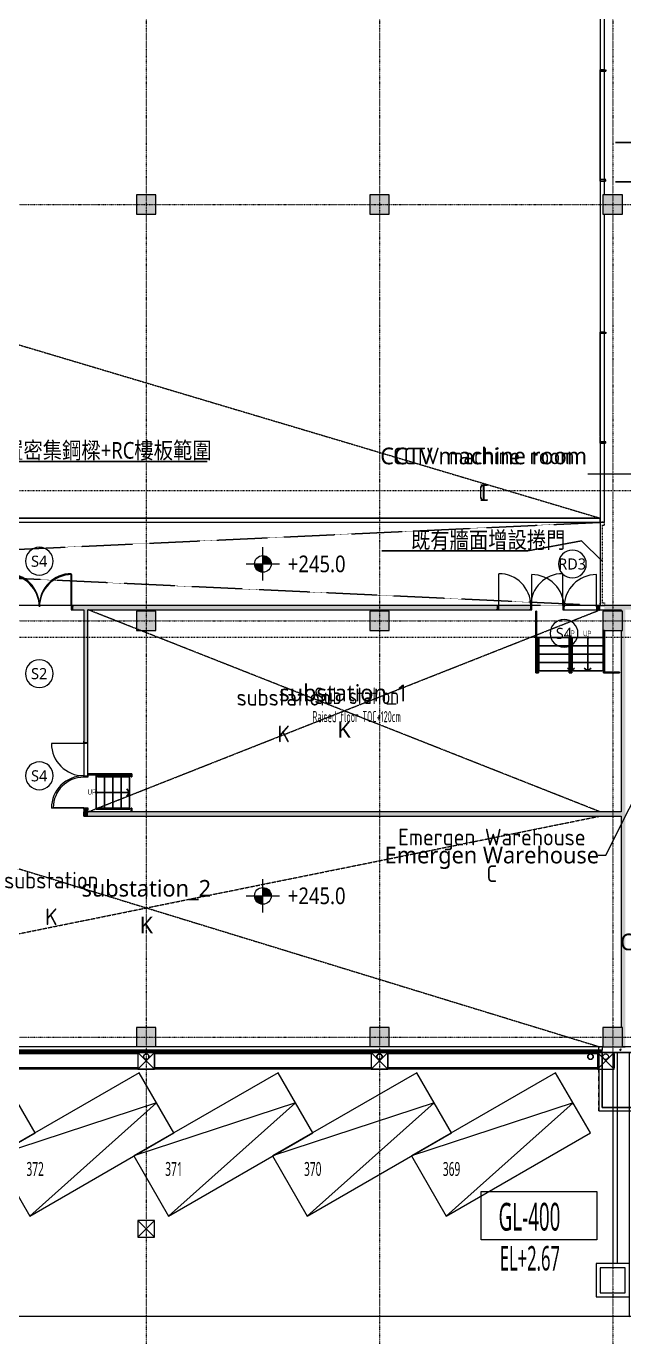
# Model space of a CAD drawing. Extents: x -76427 to 292734, y -42117 to 131250.
# Drawn here: x 222475 to 244000, y -10791 to 36422 of the extents above; entities that cross this region are included whole.
import ezdxf
from ezdxf.enums import TextEntityAlignment as Align

# ---------------------------------------------------------------- set-up
doc = ezdxf.new("R2010")
doc.units = 0
doc.header["$LTSCALE"] = 10
for name, pattern in [('H12PL1$0$CENTERK4', [0.3582, 0.3333, -0.0083, 0.0083, -0.0083]), ('H12PL1$0$DOTK1', [0.01, 0.005, -0.005]), ('H12PL1$0$HIDDEN', [0.4, 0.3, -0.1]), ('H12PL1$0$JJP_三點線', [0.9, 0.3, -0.15, 0, -0.15, 0, -0.15, 0, -0.15]), ('H12PL1$0$JJP_虛線(退縮線、投影線、地下室範圍、非屬本工程、圖面分區)', [0.45, 0.3, -0.15]), ('H12PL1$0$TAI_虛線', [5.644, 2.822, -2.822]), ('XFM7P10ICA$0$H12PL1$0$JJP_三點線', [0.9, 0.3, -0.15, 0, -0.15, 0, -0.15, 0, -0.15]), ('XFM7P10ICA$0$H12PL1$0$JJP_虛線(退縮線、投影線、地下室範圍、非屬本工程、圖面分區)', [0.45, 0.3, -0.15]), ('XFM7P10ICA$0$H12PL1$0$TAI_虛線', [5.644, 2.822, -2.822])]:
    doc.linetypes.add(name, pattern=pattern)
for name, color, linetype in [('H12PL1$0$A-OBJE-2D', 252, 'Continuous'), ('H12PL1$0$A-OBJE-MEP', 252, 'Continuous'), ('H12PL1$0$A-WALL-EX', 252, 'Continuous'), ('H12PL1$0$A-WALL-IN', 252, 'Continuous'), ('H12PL1$0$A-WALL-IN.200K', 252, 'Continuous'), ('H12PL1$0$A-ZONE', 252, 'Continuous'), ('H12PL1$0$Door', 252, 'Continuous'), ('H12PL1$0$L10_14_DRAN', 252, 'Continuous'), ('H12PL1$0$L10_14_KABE1', 252, 'Continuous'), ('H12PL1$0$L10_14_LEVEL', 252, 'Continuous'), ('H12PL1$0$L10_14_PKG', 252, 'Continuous'), ('H12PL1$0$L10_14_PKG-NN', 252, 'Continuous'), ('H12PL1$0$L10_14_SHIKICHI', 252, 'Continuous'), ('H12PL1$0$L10_14_SIKICHI', 252, 'Continuous'), ('H12PL1$0$L10_14_SUGATA3', 252, 'Continuous'), ('H12PL1$0$L10_14_SUGATAD', 252, 'Continuous'), ('H12PL1$0$L10_14_陰井', 252, 'Continuous'), ('H12PL1$0$S-COL', 252, 'Continuous'), ('H12PL1$0$S-GRID', 252, 'Continuous'), ('XFDP10$0$A-CR-TT2', 1, 'Continuous'), ('XFDP10$0$A-CR-TXT', 2, 'Continuous'), ('XFDP10$0$A-ST-txt (50K)', 1, 'Continuous'), ('XFDP10$0$A-STAIR (50K)', 2, 'Continuous'), ('XFM7P10ICA$0$H12PL1$0$A-CLNG', 252, 'Continuous'), ('XFM7P10ICA$0$H12PL1$0$A-OBJE-2D', 252, 'Continuous'), ('XFM7P10ICA$0$H12PL1$0$A-OBJE-MEP', 252, 'Continuous'), ('XFM7P10ICA$0$H12PL1$0$A-TEXT-修改說明', 252, 'Continuous'), ('XFM7P10ICA$0$H12PL1$0$A-WALL-EX', 252, 'Continuous'), ('XFM7P10ICA$0$H12PL1$0$A-WALL-IN', 252, 'Continuous'), ('XFM7P10ICA$0$H12PL1$0$A-ZONE', 252, 'Continuous'), ('XFM7P10ICA$0$H12PL1$0$D label', 252, 'Continuous'), ('XFM7P10ICA$0$H12PL1$0$Door', 252, 'Continuous'), ('XFM7P10ICA$0$H12PL1$0$Hattch', 252, 'Continuous'), ('XFM7P10ICA$0$H12PL1$0$L-ROAD', 252, 'Continuous'), ('XFM7P10ICA$0$H12PL1$0$S-COL', 252, 'Continuous'), ('XFM7P10ICA$0$H12PL1$0$S-GRID', 252, 'Continuous'), ('XFM7P10ICA$0$H12PL1$0$S-SLAB-SHOW', 252, 'Continuous'), ('XFM7P10ICA$0$XFDP15$0$A-CR-TT2', 1, 'Continuous'), ('XFM7P10ICA$0$XFDP15$0$A-CR-TXT', 2, 'Continuous'), ('XFM7P10ICA$0$XFDP15$0$A-ST-txt (50K)', 1, 'Continuous'), ('XFM7P10ICA$0$XFDP15$0$A-STAIR (50K)', 2, 'Continuous')]:
    doc.layers.add(name, color=color, linetype=linetype)
doc.styles.add('H12PL1$0$Standard', font='', dxfattribs={"width": 0.8})
doc.styles.add('XFDP10$0$AA-TXT', font='isocp.shx', dxfattribs={"width": 0.8, "bigfont": 'china.shx'})
doc.styles.add('XFM7P10ICA$0$H12PL1$0$dim-txt', font='isocp.shx', dxfattribs={"width": 0.7, "bigfont": 'chineset.shx'})
doc.styles.add('XFM7P10ICA$0$H12PL1$0$Standard', font='isocp.shx', dxfattribs={"bigfont": 'chineset.shx'})
doc.styles.add('XFM7P10ICA$0$XFDP15$0$AA-TXT', font='isocp.shx', dxfattribs={"width": 0.8, "bigfont": 'china.shx'})
doc.styles.get('H12PL1$0$Standard').set_extended_font_data('Microsoft JhengHei')
doc.dimstyles.new('XFM7P10ICA$0$H12PL1$0$ARCH-dim-200MM', dxfattribs={"dimscale": 200, "dimtxt": 0.3, "dimasz": 0.1, "dimexe": 0.1, "dimexo": 0.1, "dimgap": 0.05, "dimtad": 1, "dimdec": 0, "dimlfac": 10, "dimrnd": 0.5, "dimdsep": 46, "dimtxsty": 'XFM7P10ICA$0$H12PL1$0$dim-txt', "dimblk": 'XFM7P10ICA$0$H12PL1$0$_Dot', "dimcen": 2, "dimclrd": 256, "dimclre": 256, "dimclrt": 256, "dimadec": 0, "dimazin": 0, "dimtfac": 1, "dimtix": 1, "dimtmove": 2, "dimatfit": 3, "dimldrblk": 'XFM7P10ICA$0$H12PL1$0$_OBLIQUE', "dimfxl": 1, "dimtvp": 1, "dimtolj": 1, "dimarcsym": 0})

# ---------------------------------------------------------------- blocks, each defined once
blk = doc.blocks.new('XFM7P10ICA$0$H12PL1$0$_Dot')
blk = doc.blocks.new('XFM7P10ICA$0$H12PL1$0$_OBLIQUE')
at = {"color": 0, "linetype": 'ByBlock', "lineweight": -2}
blk.add_line((-0.5, -0.5), (0.5, 0.5), dxfattribs=at)
blk = doc.blocks.new('XFM7P10ICA$0$XFDP15')
at = {"layer": 'XFM7P10ICA$0$XFDP15$0$A-ST-txt (50K)'}
for p, q in [((242100, 14400, 0), (242100, 13200, 0)), ((242100, 13200, 0), (241971, 13297.7, 0)), ((242100, 13200, 0), (242229, 13297.7, 0)), ((225000, 8818.5, 0), (226200, 8818.5, 0)), ((226200, 8818.5, 0), (226102.3, 8947.5, 0)), ((226200, 8818.5, 0), (226102.3, 8689.5, 0))]:
    blk.add_line(p, q, dxfattribs=at)
for centre in [(242100, 14400, 0), (225000, 8818.5, 0)]:
    blk.add_circle(centre, 25, dxfattribs=at)
at = {"layer": 'XFM7P10ICA$0$XFDP15$0$A-STAIR (50K)'}
for p, q in [((240835, 13125, 0), (240835, 15350)), ((240860, 15350), (240835, 15350)), ((240860, 13150, 0), (240860, 15350)), ((240900, 13200, 0), (240900, 14400, 0)), ((240900, 14400, 0), (243300, 14400, 0)), ((240900, 13190, 0), (240900, 14360, 0)), ((240938, 14360, 0), (240900, 14360, 0)), ((240906.5, 13190, 0), (240906.5, 14360, 0)), ((240931.5, 13190, 0), (240931.5, 14360, 0)), ((240938, 14360, 0), (240938, 13190, 0)), ((243262, 14360, 0), (243262, 13190, 0)), ((243262, 14360, 0), (243300, 14360, 0)), ((243268.5, 13190, 0), (243268.5, 14360, 0)), ((243293.5, 13190, 0), (243293.5, 14360, 0)), ((243300, 14400, 0), (243300, 13200, 0)), ((243300, 13190, 0), (243300, 14360, 0)), ((240938, 14100, 0), (243262, 14100, 0)), ((240938, 13800, 0), (243262, 13800, 0)), ((240938, 13500, 0), (243262, 13500, 0)), ((240931.5, 13125, 0), (240835, 13125, 0)), ((240931.5, 13150, 0), (240860, 13150, 0)), ((240900, 13200, 0), (243300, 13200, 0)), ((240938, 13190, 0), (240900, 13190, 0)), ((240931.5, 13150, 0), (240931.5, 13125, 0)), ((243262, 13190, 0), (243300, 13190, 0)), ((243268.5, 13150, 0), (243850, 13150, 0)), ((243268.5, 13150, 0), (243268.5, 13125, 0)), ((243268.5, 13125, 0), (243850, 13125, 0)), ((243850, 13125, 0), (243850, 13150, 0)), ((226275, 9483.5, 0), (224711.3, 9483.5, 0)), ((224711.3, 9458.5, 0), (224711.3, 9483.5, 0)), ((226250, 9458.5, 0), (224711.3, 9458.5, 0)), ((226250, 9387, 0), (226250, 9458.5, 0)), ((226275, 9387, 0), (226275, 9483.5, 0)), ((226200, 9418.5, 0), (225000, 9418.5, 0)), ((225000, 9418.5, 0), (225000, 8218.5, 0)), ((226210, 9418.5, 0), (225040, 9418.5, 0)), ((225040, 9380.5, 0), (225040, 9418.5, 0)), ((226210, 9412, 0), (225040, 9412, 0)), ((226210, 9387, 0), (225040, 9387, 0)), ((225040, 9380.5, 0), (226210, 9380.5, 0)), ((225300, 9380.5, 0), (225300, 8256.5, 0)), ((225600, 9380.5, 0), (225600, 8256.5, 0)), ((225900, 9380.5, 0), (225900, 8256.5, 0)), ((226200, 9418.5, 0), (226200, 8218.5, 0)), ((226210, 9380.5, 0), (226210, 9418.5, 0)), ((226250, 9387, 0), (226275, 9387, 0)), ((225000, 8218.5, 0), (226200, 8218.5, 0)), ((225040, 8256.5, 0), (226210, 8256.5, 0)), ((225040, 8256.5, 0), (225040, 8218.5, 0)), ((226210, 8250, 0), (225040, 8250, 0)), ((226210, 8225, 0), (225040, 8225, 0)), ((226210, 8218.5, 0), (225040, 8218.5, 0)), ((226210, 8256.5, 0), (226210, 8218.5, 0)), ((226250, 8250, 0), (226250, 8138.5, 0)), ((226250, 8250, 0), (226275, 8250, 0)), ((226275, 8138.5, 0), (226250, 8138.5)), ((226275, 8250, 0), (226275, 8138.5, 0))]:
    blk.add_line(p, q, dxfattribs=at)
at = {"layer": 'XFM7P10ICA$0$XFDP15$0$A-CR-TT2', "style": 'XFM7P10ICA$0$XFDP15$0$AA-TXT', "width": 0.6}
blk.add_text('Raised floor TOC+120cm', height=400, dxfattribs=at).set_placement((234381.1, 11550.8), align=Align.MIDDLE)
at = {"layer": 'XFM7P10ICA$0$XFDP15$0$A-CR-TXT', "style": 'XFM7P10ICA$0$XFDP15$0$AA-TXT', "width": 0.8}
blk.add_text('Sub station', height=600, dxfattribs=at).set_placement((234381.1, 12300.8), align=Align.MIDDLE)
at = {"layer": 'XFM7P10ICA$0$XFDP15$0$A-ST-txt (50K)', "style": 'XFM7P10ICA$0$XFDP15$0$AA-TXT', "width": 0.8}
for p in [(242083.8, 14555.7, 0), (224844.3, 8834.7, 0)]:
    blk.add_text('UP', height=200, dxfattribs=at).set_placement(p, align=Align.MIDDLE)
blk = doc.blocks.new('XFDP10')
at = {"layer": 'XFDP10$0$A-ST-txt (50K)'}
for p, q in [((242700, 14400, 0), (242700, 13200, 0)), ((242700, 13200, 0), (242571, 13297.7, 0)), ((242700, 13200, 0), (242829, 13297.7, 0)), ((225000, 8818.5, 0), (226200, 8818.5, 0)), ((226200, 8818.5, 0), (226102.3, 8947.5, 0)), ((226200, 8818.5, 0), (226102.3, 8689.5, 0))]:
    blk.add_line(p, q, dxfattribs=at)
for centre in [(242700, 14400, 0), (225000, 8818.5, 0)]:
    blk.add_circle(centre, 25, dxfattribs=at)
at = {"layer": 'XFDP10$0$A-STAIR (50K)'}
for p, q in [((243262, 14650), (243262, 13190, 0)), ((243262, 14650), (243300, 14650)), ((243268.5, 13190, 0), (243268.5, 14650)), ((243293.5, 13190, 0), (243293.5, 14650)), ((243300, 13190, 0), (243300, 14650)), ((242035, 13125, 0), (242035, 14423.8)), ((242060, 14423.8), (242035, 14423.8)), ((242060, 13150, 0), (242060, 14423.8)), ((242100, 14400, 0), (243300, 14400, 0)), ((242100, 13190, 0), (242100, 14400, 0)), ((242138, 14400, 0), (242100, 14400, 0)), ((242106.5, 13190, 0), (242106.5, 14400, 0)), ((242131.5, 13190, 0), (242131.5, 14400, 0)), ((242138, 14400, 0), (242138, 13190, 0)), ((243300, 14400, 0), (243300, 13200, 0)), ((242138, 14100, 0), (243262, 14100, 0)), ((242138, 13800, 0), (243262, 13800, 0)), ((242138, 13500, 0), (243262, 13500, 0)), ((242131.5, 13125, 0), (242035, 13125, 0)), ((242131.5, 13150, 0), (242060, 13150, 0)), ((242100, 13200, 0), (243300, 13200, 0)), ((242138, 13190, 0), (242100, 13190, 0)), ((242131.5, 13150, 0), (242131.5, 13125, 0)), ((243262, 13190, 0), (243300, 13190, 0)), ((243268.5, 13150, 0), (243850, 13150, 0)), ((243268.5, 13150, 0), (243268.5, 13125, 0)), ((243268.5, 13125, 0), (243850, 13125, 0)), ((243850, 13125, 0), (243850, 13150, 0)), ((226275, 9483.5, 0), (224711.3, 9483.5, 0)), ((224711.3, 9458.5, 0), (224711.3, 9483.5, 0)), ((226250, 9458.5, 0), (224711.3, 9458.5, 0)), ((226250, 9387, 0), (226250, 9458.5, 0)), ((226275, 9387, 0), (226275, 9483.5, 0)), ((226200, 9418.5, 0), (225000, 9418.5, 0)), ((225000, 9418.5, 0), (225000, 8218.5, 0)), ((226210, 9418.5, 0), (225040, 9418.5, 0)), ((225040, 9380.5, 0), (225040, 9418.5, 0)), ((226210, 9412, 0), (225040, 9412, 0)), ((226210, 9387, 0), (225040, 9387, 0)), ((225040, 9380.5, 0), (226210, 9380.5, 0)), ((225300, 9380.5, 0), (225300, 8256.5, 0)), ((225600, 9380.5, 0), (225600, 8256.5, 0)), ((225900, 9380.5, 0), (225900, 8256.5, 0)), ((226200, 9418.5, 0), (226200, 8218.5, 0)), ((226210, 9380.5, 0), (226210, 9418.5, 0)), ((226250, 9387, 0), (226275, 9387, 0)), ((225000, 8218.5, 0), (226200, 8218.5, 0)), ((225040, 8256.5, 0), (226210, 8256.5, 0)), ((225040, 8256.5, 0), (225040, 8218.5, 0)), ((226210, 8250, 0), (225040, 8250, 0)), ((226210, 8225, 0), (225040, 8225, 0)), ((226210, 8218.5, 0), (225040, 8218.5, 0)), ((226210, 8256.5, 0), (226210, 8218.5, 0)), ((226250, 8250, 0), (226250, 8138.5, 0)), ((226250, 8250, 0), (226275, 8250, 0)), ((226275, 8138.5, 0), (226250, 8138.5)), ((226275, 8250, 0), (226275, 8138.5, 0))]:
    blk.add_line(p, q, dxfattribs=at)
at = {"layer": 'XFDP10$0$A-CR-TT2', "style": 'XFDP10$0$AA-TXT', "width": 0.6}
blk.add_text('Raised floor TOC+120cm', height=400, dxfattribs=at).set_placement((234381.1, 11550.8), align=Align.MIDDLE)
at = {"layer": 'XFDP10$0$A-CR-TXT', "style": 'XFDP10$0$AA-TXT', "width": 0.8}
blk.add_text('Sub station', height=600, dxfattribs=at).set_placement((234381.1, 12300.8), align=Align.MIDDLE)
at = {"layer": 'XFDP10$0$A-ST-txt (50K)', "style": 'XFDP10$0$AA-TXT', "width": 0.8}
for p in [(242683.8, 14543.3, 0), (224844.3, 8834.7, 0)]:
    blk.add_text('UP', height=200, dxfattribs=at).set_placement(p, align=Align.MIDDLE)
blk = doc.blocks.new('H12PL1')
at = {"layer": 'H12PL1$0$A-OBJE-2D', "linetype": 'H12PL1$0$HIDDEN', "lineweight": 0}
for p, q in [((17650, 85950), (243150, 18700)), ((178450, 18550), (243150, 18550)), ((178450, 15550), (243150, 18550)), ((243150, 15550), (178450, 18550)), ((243150, 18550), (243150, 15550)), ((243150, 15550), (178450, 15550)), ((224700, 8118.48), (243150, 15400)), ((243150, 8118.48), (224700, 15400)), ((202050, 12250), (243150, -350)), ((202050, -350), (243150, 7968.48))]:
    blk.add_line(p, q, dxfattribs=at)
at = {"layer": 'H12PL1$0$A-OBJE-2D', "lineweight": 0}
for points in [[(167600, 15550), (167600, 18700), (243150, 18700)], [(167750, 15550), (167750, 18550), (243150, 18550)]]:
    blk.add_lwpolyline(points, dxfattribs=at)
at = {"layer": 'H12PL1$0$A-OBJE-MEP', "lineweight": 0, "flags": 128}
for points in [[(226895, -700, 1), (226705, -700, 1)], [(235295, -700, 1), (235105, -700, 1)], [(242895, -700, 1), (242705, -700, 1)]]:
    blk.add_lwpolyline(points, format="xyb", close=True, dxfattribs=at)
at = {"layer": 'H12PL1$0$A-OBJE-MEP', "lineweight": 0}
for centre in [(226800, -700), (235200, -700), (242800, -700)]:
    blk.add_circle(centre, 100, dxfattribs=at)
at = {"layer": 'H12PL1$0$A-WALL-EX', "lineweight": 0}
for p, q in [((243100, -465), (185050, -465)), ((243220, -465), (243128, -465)), ((243100, -500), (243220, -500)), ((243100, -500), (243220, -500))]:
    blk.add_line(p, q, dxfattribs=at)
at = {"layer": 'H12PL1$0$A-WALL-EX', "linetype": 'H12PL1$0$JJP_虛線(退縮線、投影線、地下室範圍、非屬本工程、圖面分區)', "lineweight": 0}
for p, q in [((243100, -465), (243100, -2530)), ((243220, -500), (243220, -465)), ((243100, -2530), (243100, -2650)), ((243100, -2650), (243220, -2650)), ((243220, -2650), (263780, -2650))]:
    blk.add_line(p, q, dxfattribs=at)
at = {"layer": 'H12PL1$0$A-WALL-EX', "lineweight": 0, "flags": 128}
for points in [[(243100, -350), (185050, -350)], [(243250, -350), (243100, -350)], [(243100, -550), (243100, -350)], [(243100, -465), (243100, -350)], [(243220, -350), (243220, -465)], [(247650, -350), (243950, -350)], [(185050, -500), (243100, -500)], [(185050, -500), (243100, -500)], [(185050, -500), (243100, -500)], [(185050, -500), (243100, -500)], [(185050, -500), (243100, -500)], [(185050, -500), (243100, -500)], [(185050, -500), (243100, -500)], [(185050, -500), (243100, -500)], [(243100, -550), (247650, -550)]]:
    blk.add_lwpolyline(points, dxfattribs=at)
at = {"layer": 'H12PL1$0$A-WALL-EX', "linetype": 'H12PL1$0$JJP_虛線(退縮線、投影線、地下室範圍、非屬本工程、圖面分區)', "lineweight": 0, "flags": 128}
for points in [[(243099.97, -465), (243100, -465)], [(243099.97, -465), (243099.97, -2650)], [(243100, -465), (243220, -465)], [(243100, -465), (243220, -465)], [(243220, -2530), (243220, -465)], [(243220, -2530), (243220, -465)], [(243100, -500), (243100, -2530)], [(243099.97, -2650.03), (243099.97, -2650)], [(243099.97, -2650.03), (263900, -2650.03)], [(243100, -2650), (243100, -2530)], [(243100, -2650), (263780, -2650)], [(263780, -2530), (243220, -2530)], [(263780, -2530), (243220, -2530)]]:
    blk.add_lwpolyline(points, dxfattribs=at)
at = {"layer": 'H12PL1$0$A-WALL-IN', "lineweight": 0}
for p, q in [((243300, 34845), (243150, 34845)), ((243300, 30845), (243150, 30845)), ((243300, 25400), (243150, 25400)), ((243300, 21400), (243150, 21400)), ((243150, 18550), (243300, 18550)), ((224150, 15550), (224193, 15550)), ((224150, 15400), (224150, 15550)), ((224150, 15400), (224193, 15400)), ((239450, 15550), (239407, 15550)), ((239450, 15400), (239407, 15400)), ((239450, 15400), (239450, 15550)), ((241850, 15550), (241893, 15550)), ((241850, 15400), (241850, 15550)), ((241850, 15400), (241893, 15400)), ((243150, 15550), (243300, 15550)), ((243150, 15400), (243225, 15400)), ((224550, 9418.48), (224700, 9418.48)), ((224550, 8218.48), (224700, 8218.48))]:
    blk.add_line(p, q, dxfattribs=at)
at = {"layer": 'H12PL1$0$A-WALL-IN', "lineweight": 0, "flags": 128}
for points in [[(243300, 34845), (243300, 42900)], [(243150, 37225), (243150, 34845)], [(243150, 30845), (243150, 25400)], [(243300, 30350), (243300, 30845)], [(243300, 25400), (243300, 29650)], [(243150, 21400), (243150, 18550)], [(243300, 18550), (243300, 21400)], [(239450, 15550), (224150, 15550)], [(224150, 15400), (224550, 15400)], [(224550, 15400), (224550, 9418.48)], [(224700, 9418.48), (224700, 15400)], [(224700, 15400), (239450, 15400)], [(243150, 15550), (241850, 15550)], [(241850, 15400), (243225, 15400)], [(243225, 15400), (243900, 15400)], [(244550, 15550), (243300, 15550)], [(243900, 15400), (243900, 15350)], [(243900, 14650), (243900, 8118.48)], [(224550, 8218.48), (224550, 8118.48)], [(224550, 7968.48), (224550, 8118.48)], [(224700, 8118.48), (224700, 8218.48)], [(243900, 8118.48), (224700, 8118.48)], [(224550, 7968.48), (243900, 7968.48)], [(243900, 7968.48), (243900, 7175)], [(243900, 7175), (243900, 7025)], [(243900, 7025), (243900, 350)], [(243950, -350), (244050, -350)]]:
    blk.add_lwpolyline(points, dxfattribs=at)
at = {"layer": 'H12PL1$0$A-WALL-IN.200K', "lineweight": 0, "flags": 128}
for points in [[(243150, 18700), (39500, 18700)], [(176575, 18550), (243150, 18550)], [(243150, 18550), (243150, 18700)]]:
    blk.add_lwpolyline(points, dxfattribs=at)
at = {"layer": 'H12PL1$0$A-ZONE', "lineweight": 0}
for p, q in [((242706.16, 20293.19), (248758.89, 20293.19)), ((243352.9, 6565.08), (245105.7, 10057.52)), ((243075.14, 6565.08), (243352.9, 6565.08))]:
    blk.add_line(p, q, dxfattribs=at)
at = {"layer": 'H12PL1$0$Door', "linetype": 'H12PL1$0$JJP_虛線(退縮線、投影線、地下室範圍、非屬本工程、圖面分區)', "lineweight": 0}
for p, q in [((243150, 34795), (243150, 34845)), ((243150, 34845), (243350, 34845)), ((243150, 30845), (243150, 34845)), ((243350, 34795), (243150, 34795)), ((243300, 30845), (243300, 34845)), ((243350, 34845), (243350, 34795)), ((243350, 30895), (243150, 30895)), ((243150, 30895), (243150, 30845)), ((243150, 30845), (243350, 30845)), ((243350, 30845), (243350, 30895)), ((243150, 25350), (243150, 25400)), ((243150, 25400), (243350, 25400)), ((243150, 21400), (243150, 25400)), ((243350, 25350), (243150, 25350)), ((243300, 21400), (243300, 25400)), ((243350, 25400), (243350, 25350)), ((243350, 21450), (243150, 21450)), ((243150, 21450), (243150, 21400)), ((243150, 21400), (243350, 21400)), ((243350, 21400), (243350, 21450))]:
    blk.add_line(p, q, dxfattribs=at)
at = {"layer": 'H12PL1$0$Door', "linetype": 'H12PL1$0$TAI_虛線', "lineweight": 0}
for p, q in [((243150, 18550), (243150, 18450)), ((243300, 18550), (243150, 18550)), ((243150, 18450), (243300, 18450)), ((243225, 18450), (243225, 15650)), ((243300, 18450), (243300, 18550)), ((243150, 15550), (243150, 15650)), ((243150, 15650), (243300, 15650)), ((243300, 15650), (243300, 15550)), ((243300, 15550), (243150, 15550))]:
    blk.add_line(p, q, dxfattribs=at)
at = {"layer": 'H12PL1$0$Door', "lineweight": 0}
for p, q in [((224100, 15550), (224100, 16700)), ((239500, 15550), (239500, 16700)), ((241800, 15550), (241800, 16700)), ((224150, 15550), (224100, 15550)), ((224100, 15550), (224100, 15400)), ((224100, 15400), (224150, 15400)), ((224150, 15400), (224150, 15550)), ((224150, 15400), (224150, 15550)), ((224150, 15400), (224150, 15550)), ((224150, 15550), (224193, 15550)), ((224150, 15550), (224193, 15550)), ((224150, 15400), (224193, 15400)), ((224150, 15400), (224193, 15400)), ((239450, 15550), (239407, 15550)), ((239450, 15550), (239407, 15550)), ((239450, 15400), (239407, 15400)), ((239450, 15400), (239407, 15400)), ((239500, 15550), (239450, 15550)), ((239450, 15550), (239450, 15400)), ((239450, 15400), (239450, 15550)), ((239450, 15400), (239450, 15550)), ((239450, 15400), (239500, 15400)), ((239500, 15400), (239500, 15550)), ((241850, 15550), (241800, 15550)), ((241800, 15550), (241800, 15400)), ((241800, 15400), (241850, 15400)), ((241850, 15400), (241850, 15550)), ((241850, 15400), (241850, 15550)), ((241850, 15400), (241850, 15550)), ((241850, 15550), (241893, 15550)), ((241850, 15550), (241893, 15550)), ((241850, 15400), (241893, 15400)), ((241850, 15400), (241893, 15400)), ((224550, 9368.48), (224550, 9418.48)), ((224550, 9418.48), (224700, 9418.48)), ((224550, 9418.48), (224700, 9418.48)), ((224550, 9418.48), (224700, 9418.48)), ((224700, 9368.48), (224550, 9368.48)), ((224700, 9418.48), (224700, 9368.48)), ((224550, 8268.48), (223450, 8268.48)), ((224550, 8218.48), (224550, 8268.48)), ((224550, 8268.48), (224700, 8268.48)), ((224700, 8218.48), (224550, 8218.48)), ((224550, 8218.48), (224700, 8218.48)), ((224550, 8218.48), (224700, 8218.48)), ((224700, 8268.48), (224700, 8218.48))]:
    blk.add_line(p, q, dxfattribs=at)
for centre, radius, start, end in [((221800, 15550), 1150, 0, 90), ((224100, 15550), 1150, 90, 180), ((239500, 15550), 1150, 0, 90), ((241800, 15550), 1150, 90, 180), ((224550, 8268.48), 1100, 90, 180)]:
    blk.add_arc(centre, radius, start, end, dxfattribs=at)
at = {"layer": 'H12PL1$0$L10_14_DRAN', "lineweight": 0}
for centre in [(226800, -700), (235200, -700), (243350, -700)]:
    blk.add_circle(centre, 100, dxfattribs=at)
at = {"layer": 'H12PL1$0$L10_14_KABE1', "lineweight": 0}
blk.add_line((185100, -550), (244150, -550), dxfattribs=at)
at = {"layer": 'H12PL1$0$L10_14_LEVEL', "lineweight": 0, "flags": 128}
blk.add_lwpolyline([(238867.76, -5561.17), (243029.94, -5561.17), (243029.94, -7296.94), (238867.76, -7296.94)], close=True, dxfattribs=at)
at = {"layer": 'H12PL1$0$L10_14_PKG', "lineweight": 0, "flags": 128}
for points in [[(217600, -6441.61), (222796.15, -3441.61), (221546.15, -1276.55), (216350, -4276.55)], [(222600, -6441.61), (227796.15, -3441.61), (226546.15, -1276.55), (221350, -4276.55)], [(227600, -6441.61), (232796.15, -3441.61), (231546.15, -1276.55), (226350, -4276.55)], [(232600, -6441.61), (237796.15, -3441.61), (236546.15, -1276.55), (231350, -4276.55)], [(237600, -6441.61), (242796.15, -3441.61), (241546.15, -1276.55), (236350, -4276.55)]]:
    blk.add_lwpolyline(points, close=True, dxfattribs=at)
for points in [[(222600, -6441.61), (227171.15, -2359.08), (221350, -4276.55)], [(227600, -6441.61), (232171.15, -2359.08), (226350, -4276.55)], [(232600, -6441.61), (237171.15, -2359.08), (231350, -4276.55)], [(237600, -6441.61), (242171.15, -2359.08), (236350, -4276.55)]]:
    blk.add_lwpolyline(points, dxfattribs=at)
at = {"layer": 'H12PL1$0$L10_14_SIKICHI', "linetype": 'H12PL1$0$CENTERK4', "lineweight": 0}
blk.add_line((263352.82, -10066.2), (-23200, -9996.16), dxfattribs=at)
at = {"layer": 'H12PL1$0$L10_14_SUGATA3', "lineweight": 0}
for p, q in [((226500, -600), (218700, -600)), ((226500, -550), (227100, -1150)), ((226500, -1150), (227100, -550)), ((227100, -600), (227100, -1100)), ((234900, -600), (227100, -600)), ((234900, -550), (235500, -1150)), ((234900, -1150), (235500, -550)), ((235500, -600), (235500, -1100)), ((243050, -600), (235500, -600)), ((243050, -1150), (243650, -550)), ((243050, -550), (243650, -1150)), ((243650, -600), (243650, -1100)), ((243050, -1150), (185700, -1150)), ((226500, -1100), (218700, -1100)), ((234900, -1100), (227100, -1100)), ((243050, -1100), (235500, -1100)), ((226500, -7200), (227100, -6600)), ((226500, -6600), (227100, -7200))]:
    blk.add_line(p, q, dxfattribs=at)
at = {"layer": 'H12PL1$0$L10_14_SUGATA3', "lineweight": 0, "flags": 128}
for points in [[(227100, -550), (226500, -550)], [(226500, -550), (226500, -1150), (227100, -1150), (227100, -550)], [(235500, -550), (234900, -550)], [(234900, -550), (234900, -1150), (235500, -1150), (235500, -550)], [(243650, -550), (243050, -550)], [(243050, -550), (243050, -1150), (243650, -1150), (243650, -550)]]:
    blk.add_lwpolyline(points, dxfattribs=at)
blk.add_lwpolyline([(226500, -7200), (227100, -7200), (227100, -6600), (226500, -6600)], close=True, dxfattribs=at)
at = {"layer": 'H12PL1$0$L10_14_SUGATAD', "linetype": 'H12PL1$0$DOTK1', "lineweight": 0}
for q in [(243100, -550), (257325, -2650)]:
    blk.add_line((243100, -2650), q, dxfattribs=at)
at = {"layer": 'H12PL1$0$L10_14_陰井', "lineweight": 0}
for p, q in [((243600.01, -550), (243600, -8155.89)), ((243763.8, -550), (243763.8, -8155.89))]:
    blk.add_line(p, q, dxfattribs=at)
at = {"layer": 'H12PL1$0$L10_14_陰井', "lineweight": 0, "flags": 128}
for points in [[(243000.01, -9355.89), (244200.01, -9355.89), (244200.01, -8155.89), (243000.01, -8155.89)], [(243150.01, -9205.89), (244050.01, -9205.89), (244050.01, -8305.89), (243150.01, -8305.89)]]:
    blk.add_lwpolyline(points, close=True, dxfattribs=at)
at = {"layer": 'H12PL1$0$S-COL', "lineweight": 0, "flags": 128}
for points in [[(226450, 29650), (227150, 29650), (227150, 30350), (226450, 30350)], [(234850, 29650), (235550, 29650), (235550, 30350), (234850, 30350)], [(243250, 29650), (243950, 29650), (243950, 30350), (243250, 30350)], [(226450, 14650), (227150, 14650), (227150, 15350), (226450, 15350)], [(234850, 14650), (235550, 14650), (235550, 15350), (234850, 15350)], [(243250, 14650), (243950, 14650), (243950, 15350), (243250, 15350)], [(243250, -350), (243950, -350), (243950, 350), (243250, 350)]]:
    blk.add_lwpolyline(points, close=True, dxfattribs=at)
for points in [[(227150, -350), (227150, 350), (226450, 350), (226450, -350)], [(235550, -350), (235550, 350), (234850, 350), (234850, -350)]]:
    blk.add_lwpolyline(points, dxfattribs=at)
at = {"layer": 'H12PL1$0$S-GRID', "linetype": 'H12PL1$0$JJP_三點線', "lineweight": 0}
for p, q in [((226800, 128250), (226800, -28000)), ((235200, 128250), (235200, -28000)), ((243600, 128250), (243600, -28000)), ((-29000, 30000), (289600, 30000)), ((-29000, 15000), (289600, 15000)), ((-29000, 0), (289600, 0))]:
    blk.add_line(p, q, dxfattribs=at)
blk.add_blockref('XFDP10', (0, 0))
at = {"layer": 'H12PL1$0$A-ZONE', "style": 'H12PL1$0$Standard'}
for s, p in [('CCTV machine room', (238951.78, 21239.69)), ('I', (238951.78, 19920.22)), ('substation_1', (233925, 12705.74)), ('K', (233925, 11386.27)), ('Emergen Warehouse', (239248.11, 6862.93)), ('substation_2', (226800, 5665.77)), ('K', (226800, 4346.3)), ('Contractor training room', (248489.43, 3733.23))]:
    blk.add_text(s, height=600, dxfattribs=at).set_placement(p, align=Align.TOP_CENTER)
at = {"layer": 'H12PL1$0$L10_14_LEVEL', "linetype": 'Continuous', "lineweight": 0, "insert": (239489.15, -6472.79), "char_height": 1000, "attachment_point": 4, "style": 'H12PL1$0$Standard'}
blk.add_mtext('\\A1;{\\W0.52;GL-400}', dxfattribs=at)
at = {"layer": 'H12PL1$0$L10_14_PKG-NN', "linetype": 'Continuous', "lineweight": 0, "char_height": 500, "attachment_point": 4, "style": 'H12PL1$0$Standard'}
for s, insert in [('\\A1;{\\W0.56;372}', (222483.82, -4748.56)), ('\\A1;{\\W0.56;371}', (227483.82, -4747.71)), ('\\A1;{\\W0.56;370}', (232483.82, -4748.56)), ('\\A1;{\\W0.56;369}', (237483.82, -4748.56))]:
    blk.add_mtext(s, dxfattribs=dict(at, insert=insert))
at = {"layer": 'H12PL1$0$L10_14_SHIKICHI', "linetype": 'Continuous', "lineweight": 0, "insert": (239533.56, -7971.8), "char_height": 880, "attachment_point": 4, "style": 'H12PL1$0$Standard'}
blk.add_mtext('\\A1;{\\W0.52;EL+2.67}', dxfattribs=at)
blk = doc.blocks.new('XFM7P10ICA$0$H12PL1')
at = {"layer": 'XFM7P10ICA$0$H12PL1$0$Hattch', "linetype": 'Continuous', "lineweight": 0}
for points in [[(226450, 29650), (227150, 29650), (227150, 30350), (226450, 30350)], [(234850, 29650), (235550, 29650), (235550, 30350), (234850, 30350)], [(243250, 29650), (243950, 29650), (243950, 30350), (243250, 30350)], [(231000, 17050), (230700, 17050), (230722.84, 16935.19), (230787.87, 16837.87), (230885.19, 16772.84), (231000, 16750)], [(231000, 17050), (231300, 17050), (231277.16, 17164.81), (231212.13, 17262.13), (231114.81, 17327.16), (231000, 17350)], [(224150, 15500), (224118, 15500), (224118, 15400), (224150, 15400)], [(224150, 15550), (224150, 15400), (240650, 15400), (240650, 15550)], [(224550, 10618.48), (224700, 10618.48), (224700, 15400), (224550, 15400)], [(226450, 14650), (227150, 14650), (227150, 15350), (226450, 15350)], [(234850, 14650), (235550, 14650), (235550, 15350), (234850, 15350)], [(240650, 15400), (240682, 15400), (240682, 15500), (240650, 15500)], [(243050, 15500), (243018, 15500), (243018, 15400), (243050, 15400)], [(243050, 15400), (243150, 15400), (243150, 15550), (243050, 15550)], [(243250, 14650), (243950, 14650), (243950, 15350), (243250, 15350)], [(243300, 15400), (244550, 15400), (244550, 15550), (243300, 15550)], [(243900, 350), (243950, 350), (243950, -350), (244050, -350), (244050, 15400), (243900, 15400), (243900, 15350), (243950, 15350), (243950, 14650), (243900, 14650)], [(224650, 10618.48), (224550, 10618.48), (224550, 10586.48), (224650, 10586.48)], [(224550, 8218.48), (224650, 8218.48), (224650, 8250.48), (224550, 8250.48)], [(224550, 8118.48), (224700, 8118.48), (224700, 8218.48), (224550, 8218.48)], [(224700, 8118.48), (224550, 8118.48), (224550, 7968.48)], [(224700, 8118.48), (224550, 7968.48), (224700, 7968.48)], [(224700, 7968.48), (243900, 7968.48), (243900, 8118.48), (224700, 8118.48)], [(231000, 5093.64), (231300, 5093.64), (231277.16, 5208.45), (231212.13, 5305.77), (231114.81, 5370.81), (231000, 5393.64)], [(231000, 5093.64), (230700, 5093.64), (230722.84, 4978.84), (230787.87, 4881.51), (230885.19, 4816.48), (231000, 4793.64)], [(226450, 350), (226450, -350), (227150, -350), (227150, 350)], [(234850, 350), (234850, -350), (235550, -350), (235550, 350)], [(243250, -350), (243950, -350), (243950, 350), (243250, 350)]]:
    blk.add_hatch(color=256, dxfattribs=at).paths.add_polyline_path(points)
at = {"layer": 'XFM7P10ICA$0$H12PL1$0$A-CLNG', "lineweight": 0, "flags": 128}
blk.add_lwpolyline([(243220, -550), (243220, -2530), (263780, -2530), (263750, -550)], close=True, dxfattribs=at)
at = {"layer": 'XFM7P10ICA$0$H12PL1$0$A-OBJE-2D', "lineweight": 0}
for points in [[(167450, 15550), (167450, 18700), (243150, 18700)], [(167600, 15550), (167600, 18550), (243150, 18550)]]:
    blk.add_lwpolyline(points, dxfattribs=at)
at = {"layer": 'XFM7P10ICA$0$H12PL1$0$A-OBJE-MEP', "lineweight": 0, "flags": 128}
for points in [[(226895, -700, 1), (226705, -700, 1)], [(235295, -700, 1), (235105, -700, 1)], [(242895, -700, 1), (242705, -700, 1)]]:
    blk.add_lwpolyline(points, format="xyb", close=True, dxfattribs=at)
at = {"layer": 'XFM7P10ICA$0$H12PL1$0$A-OBJE-MEP', "lineweight": 0}
for centre in [(226800, -700), (235200, -700), (242800, -700)]:
    blk.add_circle(centre, 100, dxfattribs=at)
at = {"layer": 'XFM7P10ICA$0$H12PL1$0$A-TEXT-修改說明', "linetype": 'XFM7P10ICA$0$H12PL1$0$TAI_虛線', "lineweight": 0}
blk.add_lwpolyline([(189700, 14400), (189700, 19700), (244300, 19700), (244300, 14400)], close=True, dxfattribs=at)
at = {"layer": 'XFM7P10ICA$0$H12PL1$0$A-WALL-EX', "lineweight": 0}
for p, q in [((243100, -465), (185050, -465)), ((243100, -500), (243220, -500)), ((243100, -500), (243220, -500))]:
    blk.add_line(p, q, dxfattribs=at)
at = {"layer": 'XFM7P10ICA$0$H12PL1$0$A-WALL-EX', "linetype": 'XFM7P10ICA$0$H12PL1$0$JJP_虛線(退縮線、投影線、地下室範圍、非屬本工程、圖面分區)', "lineweight": 0}
for p, q in [((243100, -465), (243100, -2530)), ((243220, -500), (243220, -465)), ((243100, -2530), (243100, -2650)), ((243100, -2650), (243220, -2650)), ((243220, -2650), (263780, -2650))]:
    blk.add_line(p, q, dxfattribs=at)
at = {"layer": 'XFM7P10ICA$0$H12PL1$0$A-WALL-EX', "lineweight": 0, "flags": 128}
for points in [[(243100, -350), (185050, -350)], [(243250, -350), (243100, -350)], [(243100, -550), (243100, -350)], [(243100, -465), (243100, -350)], [(251250, -350), (243950, -350)], [(185050, -500), (243100, -500)], [(243100, -550), (251250, -550)]]:
    blk.add_lwpolyline(points, dxfattribs=at)
at = {"layer": 'XFM7P10ICA$0$H12PL1$0$A-WALL-EX', "linetype": 'XFM7P10ICA$0$H12PL1$0$JJP_虛線(退縮線、投影線、地下室範圍、非屬本工程、圖面分區)', "lineweight": 0, "flags": 128}
for points in [[(243099.97, -465), (243100, -465)], [(243099.97, -465), (243099.97, -2650)], [(243100, -465), (243220, -465)], [(243100, -465), (243220, -465)], [(243220, -2530), (243220, -465)], [(243220, -2530), (243220, -465)], [(243100, -500), (243100, -2530)], [(243099.97, -2650.03), (243099.97, -2650)], [(243099.97, -2650.03), (263900, -2650.03)], [(243100, -2650), (243100, -2530)], [(243100, -2650), (263780, -2650)], [(263780, -2530), (243220, -2530)], [(263780, -2530), (243220, -2530)]]:
    blk.add_lwpolyline(points, dxfattribs=at)
at = {"layer": 'XFM7P10ICA$0$H12PL1$0$A-WALL-IN', "lineweight": 0}
for p, q in [((243150, 18550), (243300, 18550)), ((224150, 15550), (224193, 15550)), ((224150, 15500), (224150, 15550)), ((224150, 15400), (224150, 15500)), ((224150, 15400), (224193, 15400)), ((240650, 15550), (240607, 15550)), ((240650, 15400), (240607, 15400)), ((240650, 15500), (240650, 15550)), ((240650, 15400), (240650, 15500)), ((243050, 15550), (243093, 15550)), ((243050, 15500), (243050, 15550)), ((243050, 15400), (243050, 15500)), ((243050, 15400), (243093, 15400)), ((243150, 15550), (243300, 15550)), ((243150, 15400), (243225, 15400)), ((224550, 10618.48), (224550, 10661.48)), ((224550, 10618.48), (224650, 10618.48)), ((224650, 10618.48), (224700, 10618.48)), ((224700, 10618.48), (224700, 10661.48)), ((224550, 8218.48), (224550, 8175.48)), ((224550, 8218.48), (224650, 8218.48)), ((224650, 8218.48), (224700, 8218.48)), ((224700, 8218.48), (224700, 8175.48))]:
    blk.add_line(p, q, dxfattribs=at)
at = {"layer": 'XFM7P10ICA$0$H12PL1$0$A-WALL-IN', "lineweight": 0, "flags": 128}
for points in [[(243300, 30350), (243300, 42900)], [(243150, 37225), (243150, 18550)], [(243300, 18550), (243300, 29650)], [(240650, 15550), (224150, 15550)], [(224150, 15400), (224550, 15400)], [(224550, 15400), (224550, 10618.48)], [(224700, 10618.48), (224700, 15400)], [(224700, 15400), (240650, 15400)], [(243150, 15550), (243050, 15550)], [(243050, 15400), (243225, 15400)], [(243225, 15400), (243900, 15400)], [(244550, 15550), (243300, 15550)], [(243900, 15400), (243900, 15350)], [(243900, 14650), (243900, 8118.48)], [(224550, 8218.48), (224550, 8118.48)], [(224550, 7968.48), (224550, 8118.48)], [(224700, 8118.48), (224700, 8218.48)], [(243900, 8118.48), (224700, 8118.48)], [(224550, 7968.48), (243900, 7968.48)], [(243900, 7968.48), (243900, 7175)], [(243900, 7175), (243900, 7025)], [(243900, 7025), (243900, 350)], [(243950, -350), (244050, -350)]]:
    blk.add_lwpolyline(points, dxfattribs=at)
at = {"layer": 'XFM7P10ICA$0$H12PL1$0$A-ZONE', "lineweight": 0}
for p, q in [((242706.16, 20293.19), (248758.89, 20293.19)), ((243352.9, 6565.08), (245105.7, 10057.52)), ((243075.14, 6565.08), (243352.9, 6565.08))]:
    blk.add_line(p, q, dxfattribs=at)
at = {"layer": 'XFM7P10ICA$0$H12PL1$0$D label', "lineweight": 0, "flags": 128}
for points in [[(223450, 17150, 1), (222450, 17150, 1)], [(242150, 17550, 1), (242150, 16550, 1)], [(242350, 14550, 1), (241350, 14550, 1)], [(222950, 12600, 1), (222950, 13600, 1)], [(222950, 9918.48, 1), (222950, 8918.48, 1)]]:
    blk.add_lwpolyline(points, format="xyb", close=True, dxfattribs=at)
at = {"layer": 'XFM7P10ICA$0$H12PL1$0$Door', "linetype": 'XFM7P10ICA$0$H12PL1$0$TAI_虛線', "lineweight": 0}
for p, q in [((243150, 18550), (243150, 18450)), ((243300, 18550), (243150, 18550)), ((243150, 18450), (243300, 18450)), ((243225, 18450), (243225, 15650)), ((243300, 18450), (243300, 18550)), ((243150, 15550), (243150, 15650)), ((243150, 15650), (243300, 15650)), ((243300, 15650), (243300, 15550)), ((243300, 15550), (243150, 15550))]:
    blk.add_line(p, q, dxfattribs=at)
at = {"layer": 'XFM7P10ICA$0$H12PL1$0$Door', "lineweight": 0}
for p, q in [((224118, 15500), (224118, 16668)), ((240682, 15500), (240682, 16668)), ((243018, 15500), (243018, 16668)), ((224150, 15500), (224118, 15500)), ((224118, 15500), (224118, 15400)), ((224118, 15400), (224150, 15400)), ((224150, 15500), (224150, 15550)), ((224150, 15500), (224150, 15550)), ((224150, 15550), (224193, 15550)), ((224150, 15550), (224193, 15550)), ((224150, 15400), (224150, 15500)), ((224150, 15400), (224150, 15500)), ((224150, 15400), (224150, 15500)), ((224150, 15400), (224193, 15400)), ((224150, 15400), (224193, 15400)), ((240650, 15550), (240607, 15550)), ((240650, 15550), (240607, 15550)), ((240650, 15400), (240607, 15400)), ((240650, 15400), (240607, 15400)), ((240650, 15500), (240650, 15550)), ((240650, 15500), (240650, 15550)), ((240682, 15500), (240650, 15500)), ((240650, 15500), (240650, 15400)), ((240650, 15400), (240650, 15500)), ((240650, 15400), (240650, 15500)), ((240650, 15400), (240682, 15400)), ((240682, 15400), (240682, 15500)), ((243050, 15500), (243018, 15500)), ((243018, 15500), (243018, 15400)), ((243018, 15400), (243050, 15400)), ((243050, 15500), (243050, 15550)), ((243050, 15500), (243050, 15550)), ((243050, 15550), (243093, 15550)), ((243050, 15550), (243093, 15550)), ((243050, 15400), (243050, 15500)), ((243050, 15400), (243050, 15500)), ((243050, 15400), (243050, 15500)), ((243050, 15400), (243093, 15400)), ((243050, 15400), (243093, 15400)), ((224550, 10586.48), (223382, 10586.48)), ((224550, 10618.48), (224550, 10661.48)), ((224550, 10618.48), (224550, 10661.48)), ((224550, 10586.48), (224550, 10618.48)), ((224550, 10618.48), (224650, 10618.48)), ((224550, 10618.48), (224650, 10618.48)), ((224550, 10618.48), (224650, 10618.48)), ((224650, 10586.48), (224550, 10586.48)), ((224650, 10618.48), (224650, 10586.48)), ((224650, 10618.48), (224700, 10618.48)), ((224650, 10618.48), (224700, 10618.48)), ((224700, 10618.48), (224700, 10661.48)), ((224700, 10618.48), (224700, 10661.48)), ((224550, 8250.48), (223382, 8250.48)), ((224550, 8218.48), (224550, 8250.48)), ((224550, 8250.48), (224650, 8250.48)), ((224650, 8218.48), (224550, 8218.48)), ((224550, 8218.48), (224650, 8218.48)), ((224550, 8218.48), (224650, 8218.48)), ((224550, 8218.48), (224550, 8175.48)), ((224550, 8218.48), (224550, 8175.48)), ((224650, 8250.48), (224650, 8218.48)), ((224650, 8218.48), (224700, 8218.48)), ((224650, 8218.48), (224700, 8218.48)), ((224700, 8218.48), (224700, 8175.48)), ((224700, 8218.48), (224700, 8175.48))]:
    blk.add_line(p, q, dxfattribs=at)
for centre, start, end in [((221782, 15500), 0, 90), ((224118, 15500), 90, 180), ((240682, 15500), 0, 90), ((243018, 15500), 90, 180), ((224550, 10586.48), 180, 270), ((224550, 8250.48), 90, 180)]:
    blk.add_arc(centre, 1168, start, end, dxfattribs=at)
at = {"layer": 'XFM7P10ICA$0$H12PL1$0$Hattch', "lineweight": 0}
for p, q in [((243840.81, -447.87), (243910.83, -421)), ((243840.81, -447.87), (243890.55, -481.42)), ((243890.62, -481.52), (243910.89, -421.09)), ((243453.24, -530.44), (243453.29, -530.44))]:
    blk.add_line(p, q, dxfattribs=at)
at = {"layer": 'XFM7P10ICA$0$H12PL1$0$L-ROAD', "lineweight": 0, "flags": 128}
blk.add_lwpolyline([(-15800, -9999.44), (244200.03, -10064.78), (244200.39, -552.88), (185100, -552.88), (185100, -3810), (176100, -3810), (176100, -552.88), (151750, -552.88), (151750, -3900), (151150, -3900), (151150, -2700), (127250, -2700)], dxfattribs=at)
at = {"layer": 'XFM7P10ICA$0$H12PL1$0$S-COL', "lineweight": 0, "flags": 128}
for points in [[(226450, 29650), (227150, 29650), (227150, 30350), (226450, 30350)], [(234850, 29650), (235550, 29650), (235550, 30350), (234850, 30350)], [(243250, 29650), (243950, 29650), (243950, 30350), (243250, 30350)], [(226450, 14650), (227150, 14650), (227150, 15350), (226450, 15350)], [(234850, 14650), (235550, 14650), (235550, 15350), (234850, 15350)], [(243250, 14650), (243950, 14650), (243950, 15350), (243250, 15350)], [(243250, -350), (243950, -350), (243950, 350), (243250, 350)]]:
    blk.add_lwpolyline(points, close=True, dxfattribs=at)
for points in [[(227150, -350), (227150, 350), (226450, 350), (226450, -350)], [(235550, -350), (235550, 350), (234850, 350), (234850, -350)]]:
    blk.add_lwpolyline(points, dxfattribs=at)
at = {"layer": 'XFM7P10ICA$0$H12PL1$0$S-GRID', "linetype": 'XFM7P10ICA$0$H12PL1$0$JJP_三點線', "lineweight": 0}
for p, q in [((226800, 128250), (226800, -28000)), ((235200, 128250), (235200, -28000)), ((243600, 128250), (243600, -28000)), ((-29000, 30000), (289600, 30000)), ((-29000, 15000), (289600, 15000)), ((-29000, 0), (289600, 0))]:
    blk.add_line(p, q, dxfattribs=at)
at = {"layer": 'XFM7P10ICA$0$H12PL1$0$S-SLAB-SHOW', "lineweight": 0}
for p, q in [((231000, 16450), (231000, 17650)), ((230400, 17050), (231600, 17050)), ((231000, 4493.64), (231000, 5693.64)), ((230400, 5093.64), (231600, 5093.64))]:
    blk.add_line(p, q, dxfattribs=at)
for centre in [(231000, 17050), (231000, 5093.64)]:
    blk.add_circle(centre, 300, dxfattribs=at)
blk.add_blockref('XFM7P10ICA$0$XFDP15', (0, 0))
at = {"layer": 'XFM7P10ICA$0$H12PL1$0$A-TEXT-修改說明', "linetype": 'Continuous', "lineweight": 0, "char_height": 600, "attachment_point": 4, "style": 'XFM7P10ICA$0$H12PL1$0$Standard'}
for s, insert in [('\\A1;{\\fMicrosoft JhengHei|b0|i0|c136|p34;\\W0.85;設置密集鋼樑+RC樓板範圍}', (220984.01, 21109.19)), ('\\A1;{\\fMicrosoft JhengHei|b0|i0|c136|p34;\\W0.85;既有牆面增設捲門}', (236334.48, 17881.5))]:
    blk.add_mtext(s, dxfattribs=dict(at, insert=insert))
at = {"layer": 'XFM7P10ICA$0$H12PL1$0$A-ZONE', "style": 'XFM7P10ICA$0$H12PL1$0$Standard'}
for s, p in [('CCTV machine room', (238951.78, 21239.69)), ('C', (238951.78, 19920.22)), ('substation', (231751.14, 12545.83)), ('K', (231751.14, 11226.36)), ('Emergen Warehouse', (239248.11, 7511.57)), ('C', (239248.11, 6192.1)), ('substation', (223378.65, 5958.59)), ('K', (223378.65, 4639.12))]:
    blk.add_text(s, height=600, dxfattribs=at).set_placement(p, align=Align.TOP_CENTER)
at = {"layer": 'XFM7P10ICA$0$H12PL1$0$D label', "lineweight": 0, "char_height": 400, "attachment_point": 7, "style": 'XFM7P10ICA$0$H12PL1$0$Standard'}
for s, insert in [('\\A1;\\pt0;{\\fMicrosoft JhengHei|b0|i0|c136|p34;S4}', (222650.76, 16943.41)), ('\\A1;\\pt0;{\\fMicrosoft JhengHei|b0|i0|c136|p34;RD3}', (241638, 16843.41)), ('\\A1;\\pt0;{\\fMicrosoft JhengHei|b0|i0|c136|p34;S4}', (241550.76, 14343.41)), ('\\A1;\\pt0;{\\fMicrosoft JhengHei|b0|i0|c136|p34;S2}', (222650.76, 12893.41)), ('\\A1;\\pt0;{\\fMicrosoft JhengHei|b0|i0|c136|p34;S4}', (222650.76, 9211.9))]:
    blk.add_mtext(s, dxfattribs=dict(at, insert=insert))
at = {"layer": 'XFM7P10ICA$0$H12PL1$0$S-SLAB-SHOW', "lineweight": 0, "char_height": 600, "attachment_point": 7, "style": 'XFM7P10ICA$0$H12PL1$0$Standard'}
for insert in [(231900, 16740.12), (231900, 4783.76)]:
    blk.add_mtext('\\A1;{\\fMicrosoft JhengHei|b0|i0|c136|p34;\\W0.85;+245.0}', dxfattribs=dict(at, insert=insert))
at = {"layer": 'XFM7P10ICA$0$H12PL1$0$A-TEXT-修改說明', "lineweight": 0, "annotation_type": 0, "has_hookline": 1}
for points, hookline_direction, text_width in [([(252900, 31411.12), (251687.36, 32601.03), (248968.33, 32238.35)], 1, 5256.06), ([(251972.64, 29615), (250389.19, 31174.2), (248989.91, 30813.07)], 1, 5283.06), ([(218400, 19700), (219831.54, 21109.19), (220954.01, 20746.12), (220974.01, 20746.12)], 0, 8006.24), ([(243225, 17151.41), (242472.17, 17881.5), (240549.33, 17518.82)], 1, 5256.06)]:
    blk.add_leader(points, dimstyle='XFM7P10ICA$0$H12PL1$0$ARCH-dim-200MM', dxfattribs=dict(at, hookline_direction=hookline_direction, text_width=text_width))
blk = doc.blocks.new('XFM7P10ICA')
blk.add_blockref('XFM7P10ICA$0$H12PL1', (0, 0))

msp = doc.modelspace()

# ---------------------------------------------------------------- block references
msp.add_blockref('XFM7P10ICA', (0, 0))

# ---------------------------------------------------------------- next in the draw order: block references
msp.add_blockref('H12PL1', (0, 0))

doc.saveas('drawing.dxf')
